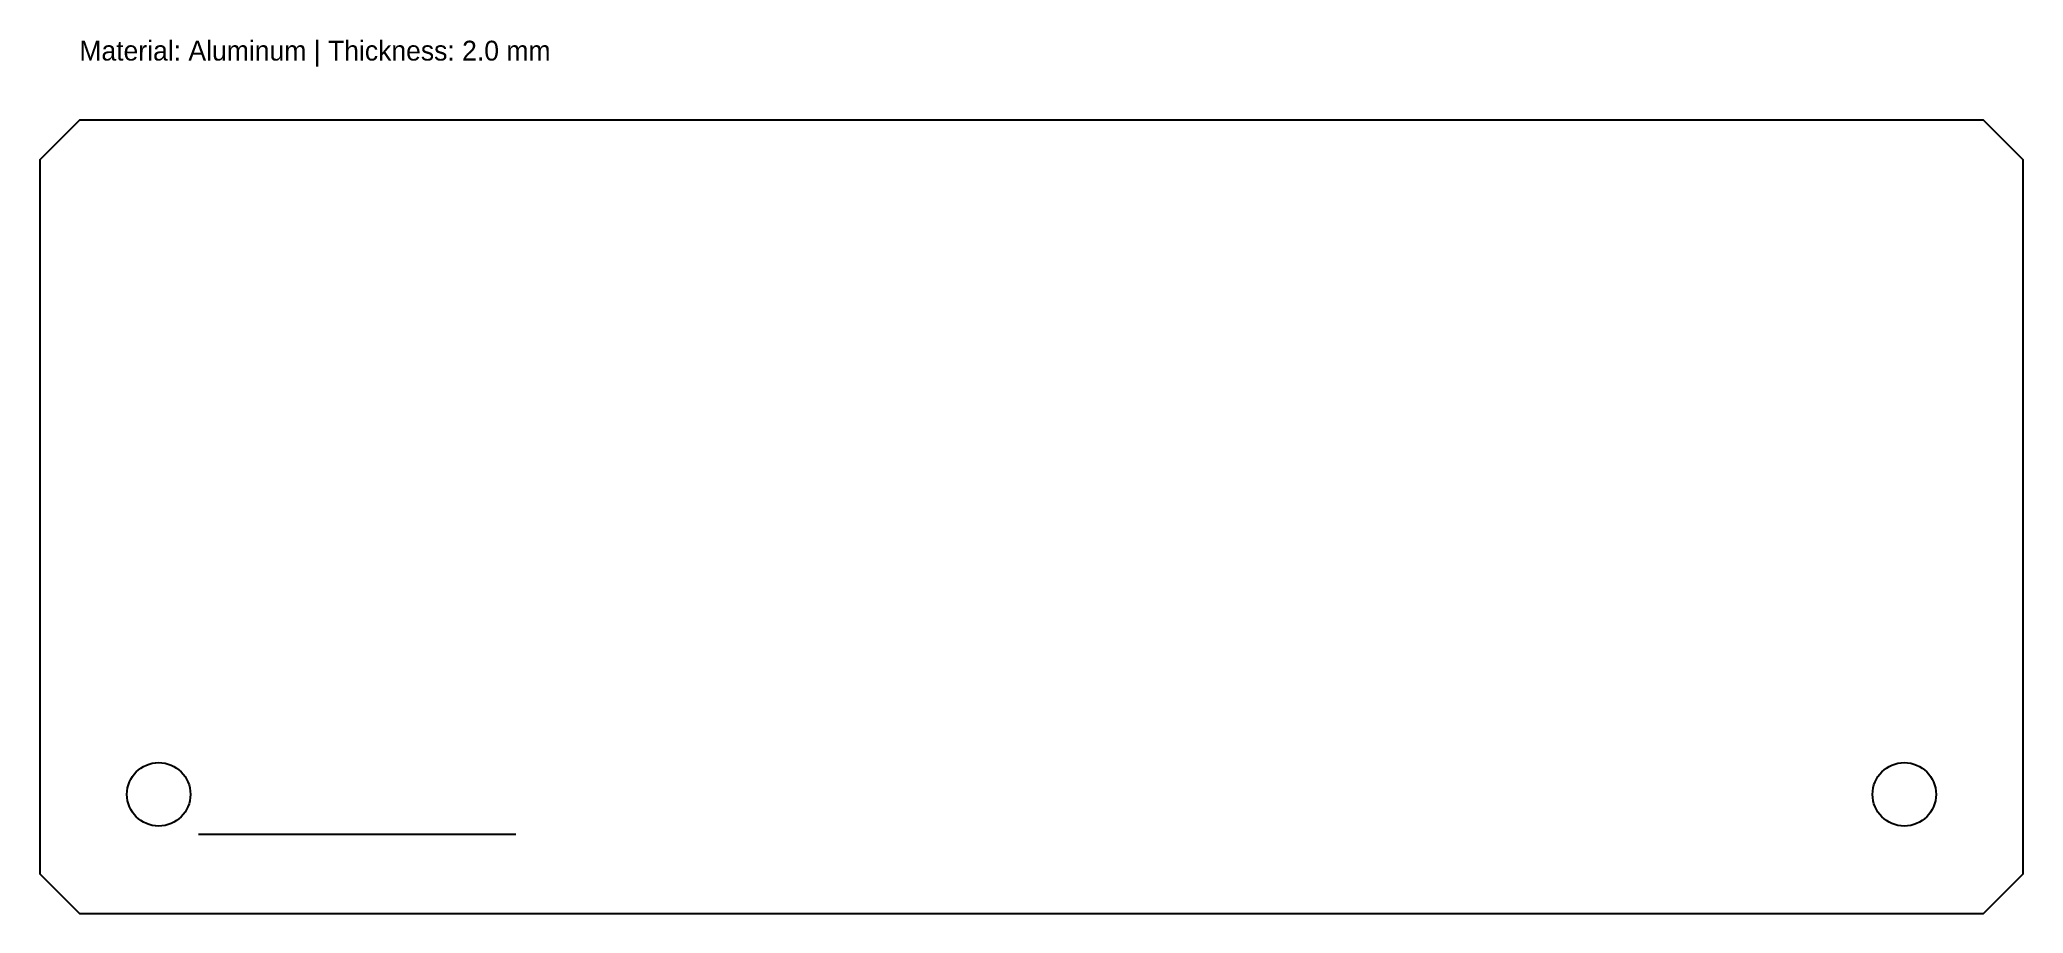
# Model space of a CAD drawing. Header units: metres. Extents: x 0 to 500, y 0 to 220.
import ezdxf

# ---------------------------------------------------------------- set-up
doc = ezdxf.new("R2010")
doc.units = ezdxf.units.M

msp = doc.modelspace()

# ---------------------------------------------------------------- linework, layer by layer
at = {"linetype": 'CONTINUOUS'}
msp.add_line((40, 20), (120, 20), dxfattribs=at)
msp.add_lwpolyline([(10, 0), (490, 0), (500, 10), (500, 190), (490, 200), (10, 200), (0, 190), (0, 10)], close=True)
for centre in [(30, 30), (470, 30)]:
    msp.add_circle(centre, 8)

# ---------------------------------------------------------------- texts
at = {"layer": 'NOTES'}
msp.add_text('Material: Aluminum | Thickness: 2.0 mm', height=5, dxfattribs=at).set_placement((10, 215))

doc.saveas('drawing.dxf')
